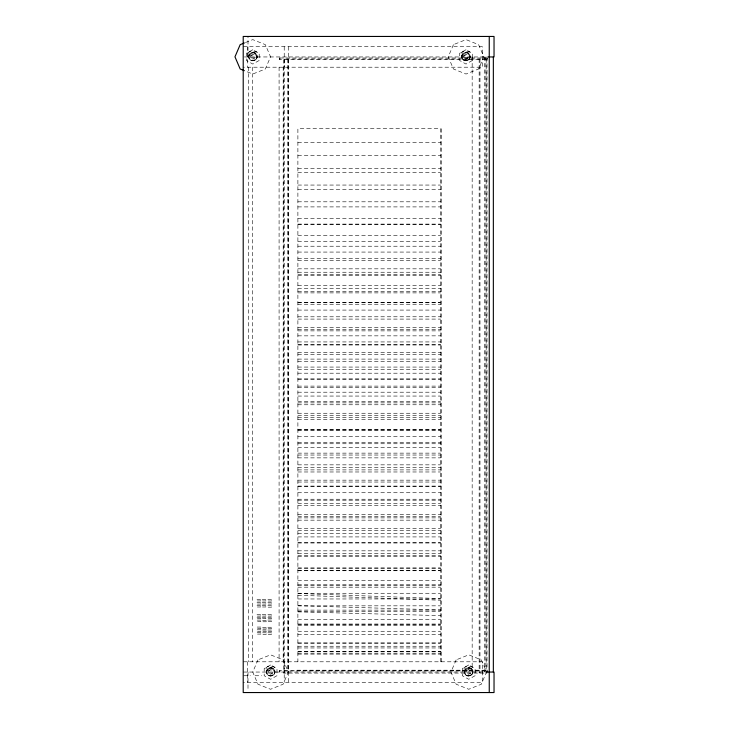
<?xml version="1.0" encoding="UTF-8"?>
<svg xmlns="http://www.w3.org/2000/svg" width="729" height="729" viewBox="0 0 729 729"><rect width="100%" height="100%" fill="white"/><g stroke="black" fill="none" stroke-linecap="round" stroke-linejoin="round"><path stroke-width="0.55" stroke-dasharray="3.65 2.73" d="M247.997 56.953L247.997 36.45M248.735 55.686C247.295 60.871 255.888 62.849 257.027 57.664C258.467 52.488 249.874 50.501 248.735 55.686L249.683 53.937L251.368 52.816L253.4 52.579L255.305 53.281L256.663 54.757L257.155 56.68L256.663 58.593L255.305 60.079L253.4 60.78L251.368 60.543L249.683 59.414L248.735 57.664M266.522 670.908C265.083 676.093 273.676 678.07 274.815 672.885C276.255 667.709 267.661 665.732 266.522 670.908L267.479 669.158L269.156 668.037L271.188 667.8L273.093 668.502L274.45 669.978L274.942 671.901L274.45 673.824L273.093 675.3L271.188 676.002L269.156 675.765L267.479 674.644L266.522 672.885M470.05 57.664C471.49 52.488 462.897 50.501 461.758 55.686C460.318 60.871 468.911 62.849 470.05 57.664L469.102 59.414L467.417 60.543L465.394 60.78L463.48 60.079L462.122 58.593L461.639 56.68L462.122 54.757L463.48 53.281L465.394 52.579L467.417 52.816L469.102 53.937L470.05 55.686M472.766 672.885C474.205 667.709 465.612 665.732 464.473 670.908C463.033 676.093 471.627 678.07 472.766 672.885L471.818 674.644L470.132 675.765L468.109 676.002L466.196 675.3L464.838 673.824L464.355 671.901L464.838 669.978L466.196 668.502L468.109 667.8L470.132 668.037L471.818 669.158L472.766 670.908M250.749 55.486L252.881 54.292L255.013 55.486L255.013 57.873L252.881 59.058L250.749 57.873L250.749 55.486L255.013 55.486M463.772 55.486L465.904 54.292L468.036 55.486L468.036 57.873L465.904 59.058L463.772 57.873L463.772 55.486L468.036 55.486M268.536 670.707L270.669 669.514L272.801 670.707L272.801 673.095L270.669 674.289L268.536 673.095L268.536 670.707L272.801 670.707M245.418 42.546L252.753 39.612L265.338 44.651L270.55 56.826L265.338 69L252.753 74.039L245.418 71.096M279.362 672.038L279.335 670.662L487.4 670.671L487.437 672.047M243.213 46.702L482.416 46.702L482.416 67.205L243.213 67.205M244.352 56.953L487.683 56.953M250.749 57.873L255.013 57.873M279.335 57.992L279.335 59.359L487.437 59.35L487.437 57.983L279.362 57.992M463.772 57.873L468.036 57.873M297.888 142.383L440.671 142.383M297.888 155.313L440.671 155.313M297.888 168.299L440.671 168.299M297.888 172.509L440.671 172.509M297.888 185.057L440.671 185.057M297.888 189.704L440.671 189.704M297.888 201.805L440.671 201.805M297.888 206.899L440.671 206.899M297.888 218.563L440.671 218.563M297.888 224.095L440.671 224.095M297.888 224.395L440.671 224.395M297.888 235.321L440.671 235.321M297.888 241.29L440.671 241.29M297.888 246.22L440.671 246.22M297.888 252.07L440.671 252.07M297.888 258.485L440.671 258.485M297.888 260.326L440.671 260.326M297.888 268.828L440.671 268.828M297.888 272.236L440.671 272.236M297.888 274.441L440.671 274.441M297.888 275.68L440.671 275.68M297.888 285.586L440.671 285.586M297.888 288.547L440.671 288.547M297.888 291.673L440.671 291.673M297.888 292.885L440.671 292.885M297.888 302.344L440.671 302.344M297.888 302.653L440.671 302.653M297.888 304.239L440.671 304.239M297.888 310.08L440.671 310.08M297.888 316.805L440.671 316.769M297.888 319.092L440.671 319.092M297.888 327.275L440.671 327.275M297.888 329.371L440.671 329.371M297.888 330.875L440.671 330.875M297.888 335.85L440.671 335.85M297.888 341.937L440.671 341.937M297.888 344.471L440.671 344.471M297.888 344.99L440.671 344.99M297.888 352.608L440.671 352.608M297.888 354.504L440.671 354.504M297.888 359.096L440.671 359.096M297.888 361.666L440.671 361.666M297.888 367.07L440.671 367.07M297.888 369.357L440.671 369.357M297.888 373.202L440.671 373.202M297.888 378.861L440.671 378.861M297.888 379.636L440.671 379.636M297.888 386.115L440.671 386.115M297.888 387.318L440.671 387.318M297.888 392.202L440.671 392.202M297.888 396.057L440.671 396.057M297.888 401.424L440.671 401.424M297.888 402.873L440.671 402.873M297.888 404.768L440.671 404.768M297.888 413.252L440.671 413.252M297.888 415.539L440.671 415.539M297.888 417.334L440.671 417.334M297.888 419.631L440.671 419.631M297.888 429.645L440.671 429.645M297.888 429.9L440.671 429.9M297.888 430.447L440.671 430.447M297.888 436.379L440.671 436.379M297.888 442.467L440.671 442.467M297.888 443.751L440.671 443.751M297.888 447.642L440.671 447.642M297.888 453.137L440.671 453.137M297.888 455.033L440.671 455.033M297.888 457.867L440.671 457.867M297.888 464.847L440.671 464.847M297.888 467.599L440.671 467.599M297.888 469.895L440.671 469.895M297.888 471.973L440.671 471.973M297.888 480.165L440.671 480.165M297.888 482.042L440.671 482.042M297.888 486.079L440.671 486.079M297.888 486.644L440.671 486.644M297.888 492.731L440.671 492.731M297.888 499.237L440.671 499.237M297.888 500.194L440.671 500.194M297.888 503.402L440.671 503.402M297.888 505.306L440.671 505.306M297.888 514.3L440.671 514.3M297.888 516.433L440.671 516.433M297.888 517.872L440.671 517.872M297.888 520.16L440.671 520.16M297.888 528.416L440.671 528.416M297.888 530.439L440.671 530.439M297.888 533.628L440.671 533.628M297.888 536.918L440.671 536.918M297.888 542.522L440.671 542.522M297.888 543.005L440.671 543.005M297.888 550.823L440.671 550.823M297.888 553.666L440.671 553.666M297.888 555.571L440.671 555.571M297.888 556.628L440.671 556.628M297.888 568.019L440.671 568.019M297.888 568.137L440.671 568.137M297.888 570.424L440.671 570.424M297.888 570.743L440.671 570.743M297.888 580.703L440.671 580.703M297.888 584.849L440.671 584.849M297.888 585.214L440.671 585.214M297.888 587.182L440.671 587.182M297.888 593.269L440.671 593.269M297.888 598.965L440.671 598.965M297.888 605.835L440.671 605.835M297.888 610.118L440.671 610.118M297.888 611.44L440.671 611.44M297.888 619.395L440.671 619.395M297.888 624.033L440.671 624.033M297.888 624.589L440.671 624.589M297.888 625.546L440.671 625.546M297.888 631.268L440.671 631.268M297.888 634.604L440.671 634.604M297.888 642.85L440.671 642.85M297.888 643.333L440.671 643.333M297.888 646.249L440.671 646.249M297.888 647.953L440.671 647.953M297.888 651.279L440.671 651.279M297.888 651.544L440.671 651.544M297.888 653.166L440.671 653.166M297.888 654.104L440.671 654.104M243.213 661.795L482.416 661.795L482.416 682.298L243.213 682.298M283.463 671.017L487.018 671.017M243.213 672.047L487.683 672.047M268.536 673.095L272.801 673.095M243.677 675.747L250.393 675.747M255.059 675.747L261.775 675.747M297.888 611.877L440.671 615.613M297.888 605.744L440.671 609.945M297.888 595.238L440.671 600.222M297.888 593.488L440.671 598.6M487.254 57.983L487.254 59.35M487.254 670.68L487.254 672.047M486.179 59.003L486.179 673.077M485.833 56.953L485.833 672.047M484.812 671.017L484.812 670.197L296.712 670.197L296.712 671.017M484.466 56.953L484.466 672.047M479.983 59.003L479.983 673.077M479.153 59.003L479.153 673.077M472.164 56.953L472.164 672.047M441.409 128.714L441.409 661.795M440.671 661.795L440.671 128.714L297.888 128.714L297.888 661.795M288.575 59.003L288.575 673.077M288.32 46.702L288.32 682.298M287.736 59.003L287.718 673.077M284.292 59.003L284.292 673.077M284.219 46.702L284.219 67.205M284.219 661.795L284.219 682.298M283.189 67.205L283.189 661.795M279.972 57.983L279.972 59.35M279.972 670.68L279.972 672.047M279.608 57.983L279.608 59.35M279.608 670.68L279.608 672.047M279.089 67.205L279.089 661.795M252.434 67.205L252.434 661.795M248.334 67.205L248.334 661.795M247.997 672.047L247.997 690.272M247.313 46.702L247.313 67.205M247.313 661.795L247.313 682.298M249.099 54.757L248.616 56.68L249.099 58.593L250.457 60.079L252.371 60.78L254.394 60.543L256.079 59.414A4.037 4.037 0 0 0 256.079 53.937L254.394 52.816L252.371 52.579L250.457 53.281L249.099 54.757M266.887 669.978L266.404 671.901L266.887 673.824L268.245 675.3L270.158 676.002L272.181 675.765L273.867 674.644A4.037 4.037 0 0 0 273.867 669.158L272.181 668.037L270.158 667.8L268.245 668.502L266.887 669.978M470.178 56.68L469.686 58.593L468.328 60.079L466.423 60.78L464.391 60.543L462.705 59.414A4.037 4.037 0 0 1 462.705 53.937L464.391 52.816L466.423 52.579L468.328 53.281L469.686 54.757L470.178 56.68M472.893 671.901L472.401 673.824L471.043 675.3L469.13 676.002L467.107 675.765L465.421 674.644A4.037 4.037 0 0 1 465.421 669.158L467.107 668.037L469.13 667.8L471.043 668.502L472.401 669.978L472.893 671.901M249.637 55.131L249.145 56.898L249.637 58.657L250.967 59.951L252.79 60.425L254.621 59.951L255.952 58.657L256.444 56.898L255.952 55.131L254.621 53.837L252.79 53.363L250.967 53.837L249.637 55.131M267.425 670.352L266.932 672.12L267.425 673.878L268.755 675.172L270.587 675.646L272.409 675.172L273.739 673.878L274.232 672.12L273.739 670.352L272.409 669.058L270.587 668.593L268.755 669.058L267.425 670.352M462.833 55.131L462.35 56.898L462.833 58.657L464.173 59.951L465.995 60.425L467.818 59.951L469.148 58.657L469.64 56.898L469.148 55.131L467.818 53.837L465.995 53.363L464.173 53.837L462.833 55.131M465.549 670.352L465.066 672.12L465.549 673.878L466.888 675.172L468.711 675.646L470.533 675.172L471.863 673.878L472.356 672.12L471.863 670.352L470.533 669.058L468.711 668.593L466.888 669.058L465.549 670.352M453.447 44.651L448.244 56.826L453.447 69L466.031 74.039L478.607 69L483.819 56.826L478.607 44.651L466.031 39.612L453.447 44.651M257.966 659.873L252.753 672.047L257.966 684.221L270.55 689.26L283.125 684.221L288.338 672.047L283.125 659.873L270.55 654.833L257.966 659.873M456.163 659.873L450.95 672.047L456.163 684.221L468.747 689.26L481.322 684.221L486.535 672.047L481.322 659.873L468.747 654.833L456.163 659.873M462.56 51.659L461.093 52.898L470.888 52.898L469.194 51.531L462.56 51.659M465.275 666.88L463.808 668.129L473.604 668.129L471.909 666.753L465.275 666.88M249.591 51.531L247.896 52.898L257.692 52.898L255.997 51.531L249.591 51.531M267.379 666.753L265.684 668.129L275.48 668.129L273.785 666.753L267.379 666.753M252.79 49.736L246.393 53.317L246.393 60.471L252.79 64.052L259.196 60.471L259.196 53.317L252.79 49.736M465.995 49.736L459.589 53.317L459.589 60.471L465.995 64.052L472.401 60.471L472.401 53.317L465.995 49.736M270.587 664.966L264.18 668.539L264.18 675.692L270.587 679.273L276.984 675.692L276.984 668.539L270.587 664.966M468.711 664.966L462.304 668.539L462.304 675.692L468.711 679.273L475.108 675.692L475.108 668.539L468.711 664.966M468.619 669.514L466.487 670.707L466.487 673.095L468.619 674.289L470.752 673.095L470.752 670.707L468.619 669.514M487.018 59.003L283.463 59.003L283.463 673.077L487.018 673.077L487.018 59.003M260.645 599.475L256.535 599.475L256.535 600.969L260.645 600.969L260.645 599.475M265.821 599.475L261.711 599.475L261.711 600.969L265.821 600.969L265.821 599.475M271.534 599.539L267.425 599.539L267.425 601.024L271.534 601.024L271.534 599.539M260.645 602.573L256.535 602.573L256.535 604.068L260.645 604.068L260.645 602.573M265.821 602.573L261.711 602.573L261.711 604.068L265.821 604.068L265.821 602.573M271.534 602.573L267.425 602.573L267.425 604.068L271.534 604.068L271.534 602.573M260.645 605.489L256.535 605.489L256.535 606.984L260.645 606.984L260.645 605.489M265.821 605.489L261.711 605.489L261.711 606.984L265.821 606.984L265.821 605.489M271.534 605.671L267.425 605.671L267.425 607.157L271.534 607.157L271.534 605.671M260.645 614.602L256.535 614.602L256.535 616.087L260.645 616.087L260.645 614.602M265.821 614.602L261.711 614.602L261.711 616.087L265.821 616.087L265.821 614.602M271.534 614.602L267.425 614.602L267.425 616.087L271.534 616.087L271.534 614.602M260.645 617.226L256.535 617.226L256.535 618.711L260.645 618.711L260.645 617.226M265.821 617.226L261.711 617.226L261.711 618.711L265.821 618.711L265.821 617.226M271.534 617.226L267.425 617.226L267.425 618.711L271.534 618.711L271.534 617.226M260.836 620.097L256.726 620.097L256.726 621.591L260.836 621.591L260.836 620.097M271.534 620.051L267.425 620.051L267.425 621.536L271.534 621.536L271.534 620.051M266.24 620.288L262.13 620.288L262.13 621.773L266.24 621.773L266.24 620.288M260.836 627.068L256.726 627.068L256.726 628.553L260.836 628.553L260.836 627.068M271.534 627.25L267.425 627.25L267.425 628.744L271.534 628.744L271.534 627.25M266.24 627.487L262.13 627.487L262.13 628.981L266.24 628.981L266.24 627.487M260.836 629.801L256.726 629.801L256.726 631.296L260.836 631.296L260.836 629.801M266.24 630.047L262.13 630.047L262.13 631.542L266.24 631.542L266.24 630.047M271.534 630.047L267.425 630.047L267.425 631.542L271.534 631.542L271.534 630.047M260.836 632.599L256.726 632.599L256.726 634.093L260.836 634.093L260.836 632.599M266.24 632.79L262.13 632.79L262.13 634.276L266.24 634.276L266.24 632.79M271.534 632.79L267.425 632.79L267.425 634.276L271.534 634.276L271.534 632.79"/><path stroke-width="1.09" d="M244.37 42.975L240.178 44.651L234.966 56.826L240.178 69L244.37 70.677M488.366 56.953L494.034 56.953L494.034 36.45L243.213 36.45L243.213 692.55L494.034 692.55L494.034 672.047L488.366 672.047M493.351 56.953L493.351 672.047M489.25 36.45L489.25 692.55"/></g></svg>
